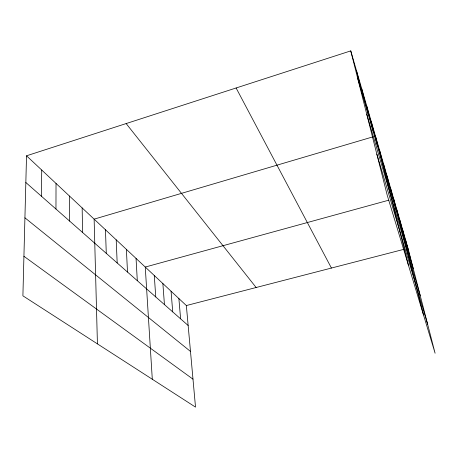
<?xml version="1.0" encoding="UTF-8"?>
<svg xmlns="http://www.w3.org/2000/svg" width="458" height="458" viewBox="0 0 458 458"><rect width="100%" height="100%" fill="white"/><g stroke="black" fill="none" stroke-linecap="round" stroke-linejoin="round"><path stroke-width="0.69" d="M55.962 209.043L56.025 183.44M41.38 196.196L41.741 170.05M26.53 155.8L22.9 295.828L195.514 407.116L186.349 305.549L26.53 155.8L350.754 50.884L408.004 248.259L435.1 353.215L387.216 195.205L350.754 50.884M372.749 136.902L94.13 219.142L97.428 343.878M374.106 136.495L375.468 136.095L408.399 265.096M388.853 200.163L145.255 267.048L152.302 379.258M186.349 305.549L403.973 249.301M406.664 248.608L408.004 248.259M23.925 256.285L192.99 379.167M24.921 217.813L190.488 351.429M25.837 182.502L188.146 325.483M126.145 123.563L256.142 287.51M236.116 87.982L331.426 268.05M376.831 154.088L427.617 324.224M366.789 114.363L420.209 295.536M357.635 78.129L413.305 268.777M405.422 239.345L410.809 260.23M402.702 229.985L408.187 251.253M399.851 220.138L405.427 241.801M396.84 209.77L402.519 231.845M393.674 198.841L423.495 314.921M390.428 187.654L396.307 210.571M386.999 175.838L392.981 199.19M383.375 163.351L389.466 187.145M379.539 150.127L385.739 174.378M371.146 121.187L377.569 146.4M366.543 105.317L373.081 131.022M361.631 88.383L368.284 114.597M356.381 70.286L363.148 97.01M178.878 298.553L180.612 318.848M171.063 291.225L172.718 311.898M162.871 283.554L164.445 304.604M154.277 275.504L155.76 296.956M136.049 258.421L137.308 280.702M126.379 249.358L127.507 272.063M116.195 239.815L117.179 262.966M105.46 229.761L106.279 253.366M82.154 207.921L82.589 232.492M69.473 196.041L69.673 221.117"/></g></svg>
